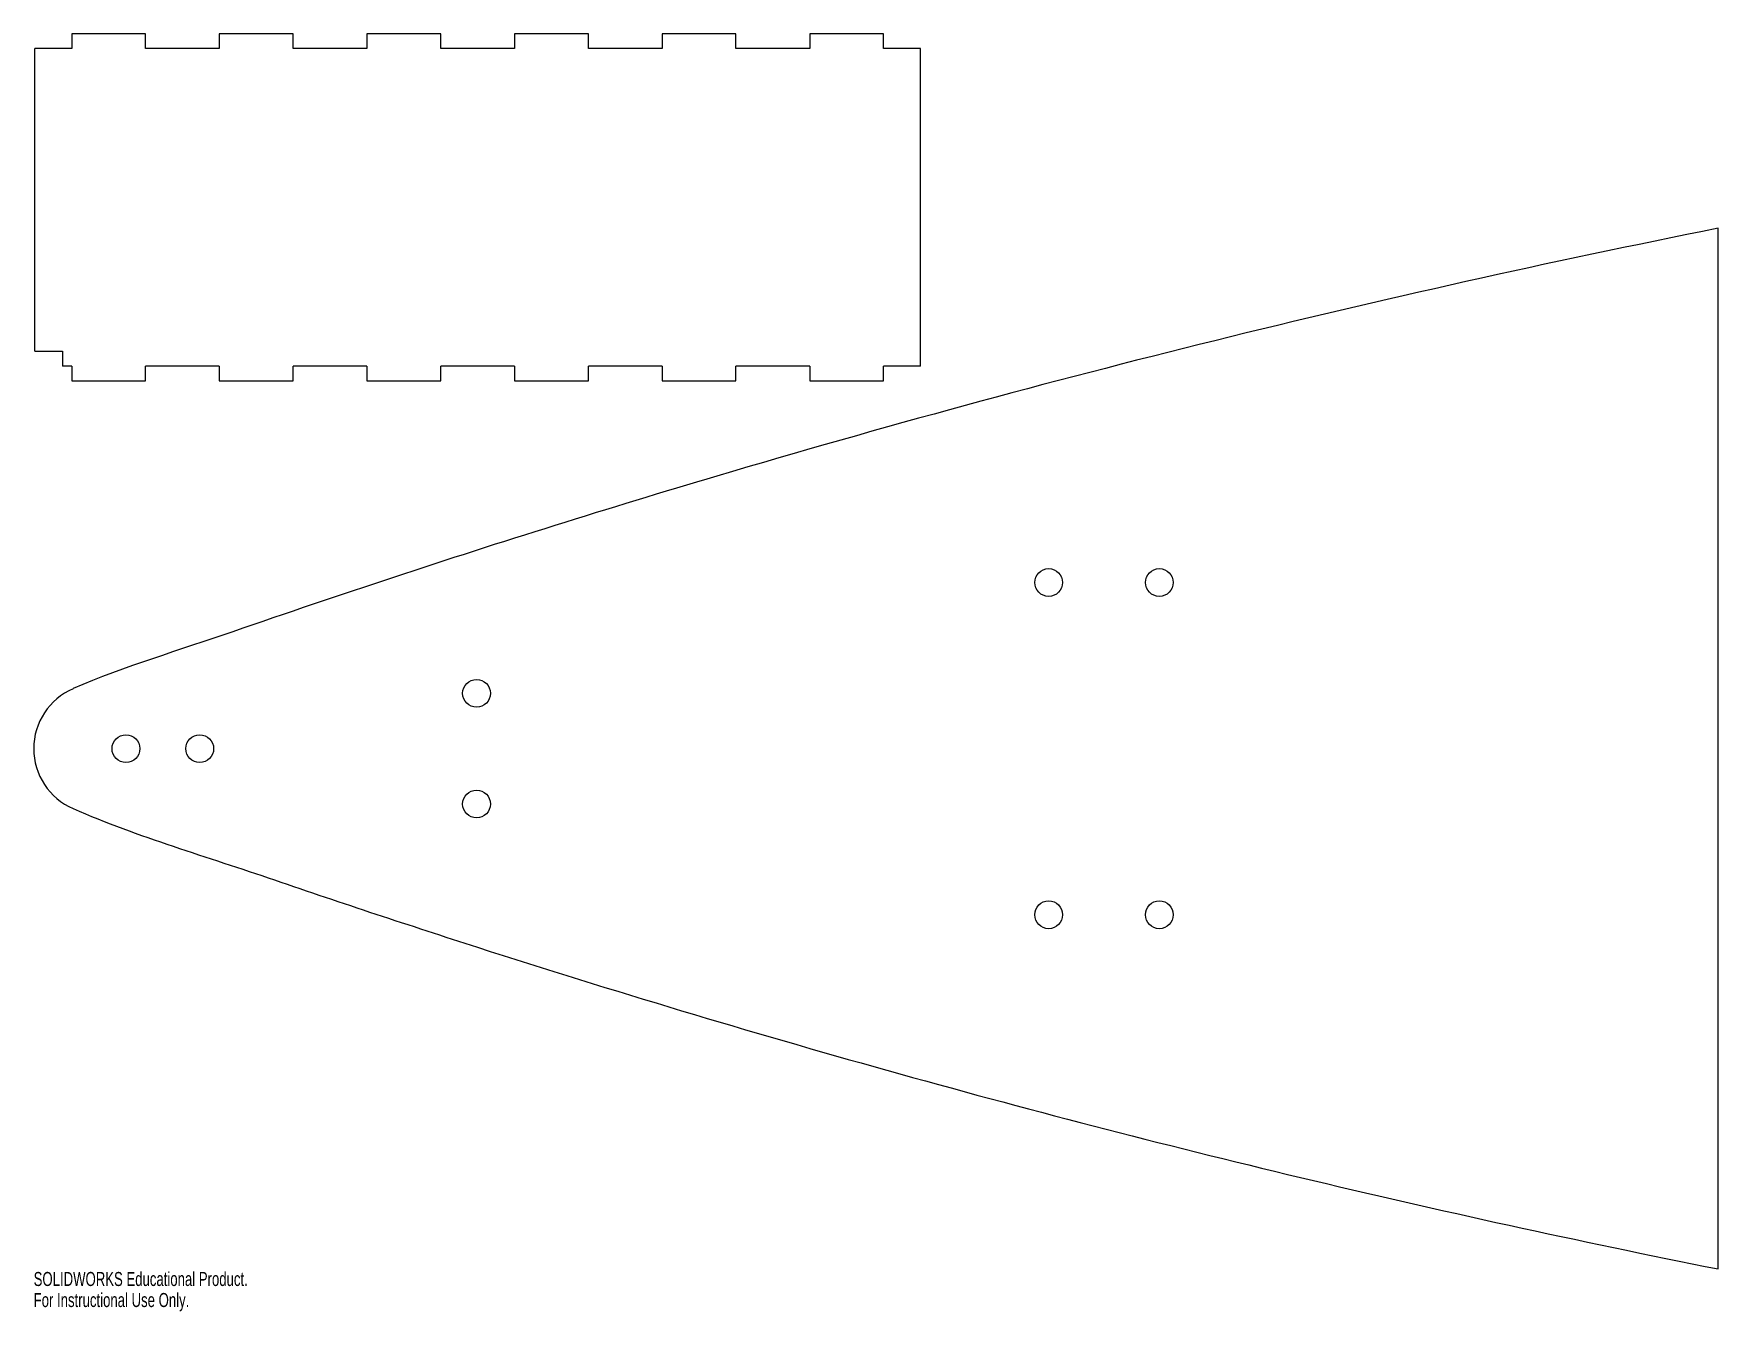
# Model space of a CAD drawing. Header units: inches. Extents: x 18.9 to 41.7, y -50.6 to -33.3.
import ezdxf

# ---------------------------------------------------------------- set-up
doc = ezdxf.new("R2010")
doc.units = ezdxf.units.IN
doc.header["$MEASUREMENT"] = 0
doc.styles.add('SLDTEXTSTYLE0', font='TXT', dxfattribs={"width": 0.7})

msp = doc.modelspace()

# ---------------------------------------------------------------- linework, layer by layer
at = {"color": 7, "linetype": 'Continuous', "lineweight": 25}
for p, q in [((20.376, -33.275), (19.376, -33.275)), ((19.376, -33.275), (19.376, -33.475)), ((20.376, -33.475), (20.376, -33.275)), ((22.376, -33.275), (21.376, -33.275)), ((21.376, -33.275), (21.376, -33.475)), ((22.376, -33.475), (22.376, -33.275)), ((24.376, -33.275), (23.376, -33.275)), ((23.376, -33.275), (23.376, -33.475)), ((24.376, -33.475), (24.376, -33.275)), ((26.376, -33.275), (25.376, -33.275)), ((25.376, -33.275), (25.376, -33.475)), ((26.376, -33.475), (26.376, -33.275)), ((28.376, -33.275), (27.376, -33.275)), ((27.376, -33.275), (27.376, -33.475)), ((28.376, -33.475), (28.376, -33.275)), ((30.376, -33.275), (29.376, -33.275)), ((29.376, -33.275), (29.376, -33.475)), ((30.376, -33.475), (30.376, -33.275)), ((19.376, -33.475), (18.876, -33.475)), ((18.876, -37.575), (18.876, -33.475)), ((21.376, -33.475), (20.376, -33.475)), ((23.376, -33.475), (22.376, -33.475)), ((25.376, -33.475), (24.376, -33.475)), ((27.376, -33.475), (26.376, -33.475)), ((29.376, -33.475), (28.376, -33.475)), ((30.876, -33.475), (30.376, -33.475)), ((30.876, -37.775), (30.876, -33.475)), ((41.684, -50.004), (41.684, -35.91)), ((18.876, -37.575), (19.251, -37.575)), ((19.251, -37.575), (19.251, -37.775)), ((19.376, -37.775), (19.251, -37.775)), ((19.376, -37.775), (19.376, -37.975)), ((20.376, -37.975), (20.376, -37.775)), ((21.376, -37.775), (20.376, -37.775)), ((21.376, -37.775), (21.376, -37.975)), ((22.376, -37.975), (22.376, -37.775)), ((23.376, -37.775), (22.376, -37.775)), ((23.376, -37.775), (23.376, -37.975)), ((24.376, -37.975), (24.376, -37.775)), ((25.376, -37.775), (24.376, -37.775)), ((25.376, -37.775), (25.376, -37.975)), ((26.376, -37.975), (26.376, -37.775)), ((27.376, -37.775), (26.376, -37.775)), ((27.376, -37.775), (27.376, -37.975)), ((28.376, -37.975), (28.376, -37.775)), ((29.376, -37.775), (28.376, -37.775)), ((29.376, -37.775), (29.376, -37.975)), ((30.376, -37.975), (30.376, -37.775)), ((30.876, -37.775), (30.376, -37.775)), ((19.376, -37.975), (20.376, -37.975)), ((21.376, -37.975), (22.376, -37.975)), ((23.376, -37.975), (24.376, -37.975)), ((25.376, -37.975), (26.376, -37.975)), ((27.376, -37.975), (28.376, -37.975)), ((29.376, -37.975), (30.376, -37.975))]:
    msp.add_line(p, q, dxfattribs=at)
for centre in [(32.611, -40.707), (34.111, -40.707), (24.861, -42.207), (20.111, -42.957), (21.111, -42.957), (24.861, -43.707), (32.611, -45.207), (34.111, -45.207)]:
    msp.add_circle(centre, 0.188, dxfattribs=at)
msp.add_arc((19.747, -42.957), 0.885, 113.4214, 246.5786, dxfattribs=at)
for points, knots in [([(41.684, -35.91), (39.399, -36.365), (37.124, -36.873), (34.863, -37.432), (32.601, -37.991), (30.352, -38.603), (28.118, -39.265), (26.651, -39.701), (25.19, -40.158), (23.737, -40.637), (23.009, -40.877), (22.284, -41.123), (21.56, -41.374), (20.836, -41.625), (20.098, -41.84), (19.395, -42.144)], [0, 0, 0, 0, 0.1775189, 0.1775189, 0.1775189, 0.3550381, 0.3550381, 0.3550381, 0.471647, 0.471647, 0.471647, 0.5299954, 0.5299954, 0.5299954, 0.5883584, 0.5883584, 0.5883584, 0.5883584]), ([(19.395, -43.769), (20.283, -44.154), (21.212, -44.422), (23.039, -45.048), (23.956, -45.352), (26.713, -46.237), (28.561, -46.792), (34.137, -48.351), (37.896, -49.249), (41.684, -50.004)], [0, 0, 0, 0, 0.125, 0.125, 0.25, 0.25, 0.5, 0.5, 1, 1, 1, 1])]:
    msp.add_open_spline(points, degree=3, knots=knots, dxfattribs=at)

# ---------------------------------------------------------------- texts
at = {"color": 7, "linetype": 'Continuous', "char_height": 0.1903, "attachment_point": 1, "style": 'SLDTEXTSTYLE0'}
for s, insert in [('SOLIDWORKS Educational Product.', (18.861, -50.044)), ('For Instructional Use Only.', (18.861, -50.329))]:
    msp.add_mtext(s, dxfattribs=dict(at, insert=insert))

doc.saveas('drawing.dxf')
